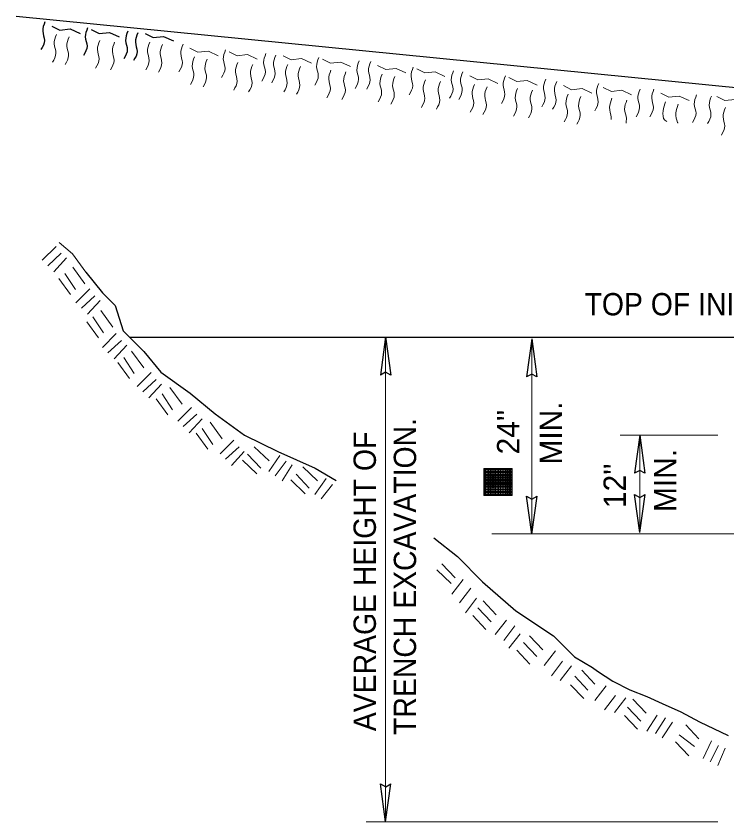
# Model space of a CAD drawing. Extents: x -23 to 389, y -283 to 18.
# Drawn here: x 165.27 to 200.25, y -79.92 to -40.23 of the extents above; entities that cross this region are included whole.
import ezdxf

# ---------------------------------------------------------------- set-up
doc = ezdxf.new("R2010")
doc.units = 0
doc.header["$LTSCALE"] = 0.62
doc.layers.add('1', color=7, linetype='Continuous', lineweight=13)

msp = doc.modelspace()

# ---------------------------------------------------------------- linework, layer by layer
at = {"layer": '1', "lineweight": 25}
for p, q in [((165.2656, -40.2308), (268.0735, -50.4443)), ((168.9533, -40.8891), (169.35, -41.0876)), ((169.35, -41.0876), (169.8601, -41.0309)), ((169.8601, -41.0309), (170.3418, -41.2577)), ((170.8738, -56.0448), (255.6697, -56.0448)), ((170.8738, -56.0448), (171.9131, -56.0448)), ((173.8473, -56.0448), (177.6963, -56.0448)), ((183.4497, -56.0356), (183.1923, -57.9088)), ((183.4497, -56.0356), (183.7071, -57.9088)), ((190.6428, -56.131), (190.3854, -58.0042)), ((190.6428, -56.131), (190.9003, -58.0042)), ((195.9593, -60.8758), (195.7019, -62.7491)), ((195.9593, -60.8758), (196.2168, -62.7491)), ((190.6447, -65.7529), (190.3873, -63.8797)), ((190.6447, -65.7529), (190.9021, -63.8797)), ((195.9612, -65.6672), (195.7038, -63.7938)), ((195.9612, -65.6672), (196.2186, -63.7938)), ((183.4515, -79.9185), (183.1941, -78.0452)), ((183.4515, -79.9185), (183.7089, -78.0452))]:
    msp.add_line(p, q, dxfattribs=at)
at = {"layer": '1'}
for p, q in [((175.7469, -41.9832), (176.1436, -42.1817)), ((176.1436, -42.1817), (176.6537, -42.125)), ((176.6537, -42.125), (177.1354, -42.3519)), ((180.3375, -42.3519), (180.7342, -42.5503)), ((180.7342, -42.5503), (181.2443, -42.4937)), ((181.2443, -42.4937), (181.726, -42.7206)), ((184.9848, -42.834), (185.3813, -43.0324)), ((185.3813, -43.0324), (185.8915, -42.9758)), ((185.8915, -42.9758), (186.3732, -43.2027)), ((189.5187, -43.2594), (189.9153, -43.4578)), ((189.9153, -43.4578), (190.4254, -43.4012)), ((190.4254, -43.4012), (190.9072, -43.6281)), ((194.1659, -43.7415), (194.5625, -43.9399)), ((194.5625, -43.9399), (195.0727, -43.8833)), ((195.0727, -43.8833), (195.5543, -44.1102)), ((199.7482, -44.1952), (200.1448, -44.3936)), ((200.1448, -44.3936), (200.655, -44.3369)), ((166.5532, -52.2535), (167.2335, -51.5732)), ((166.8227, -52.5229), (167.4893, -51.9107)), ((167.1209, -52.8212), (167.7468, -52.1409)), ((168.0543, -52.5999), (168.6529, -53.4162)), ((167.3711, -53.1483), (167.9425, -53.9376)), ((167.6693, -52.9077), (168.1863, -53.6969)), ((168.2083, -54.3512), (168.8886, -53.671)), ((168.4778, -54.6207), (169.1444, -54.0083)), ((168.7761, -54.9189), (169.4018, -54.2387)), ((169.4304, -54.7361), (170.029, -55.5525)), ((169.0454, -55.0441), (169.5624, -55.8332)), ((168.7472, -55.2847), (169.3185, -56.0737)), ((169.5171, -56.5452), (170.1973, -55.8649)), ((169.7864, -56.8147), (170.4532, -56.2024)), ((183.4506, -79.9188), (183.4506, -56.0352)), ((190.6438, -65.7533), (190.6438, -56.1306)), ((170.0847, -57.113), (170.7106, -56.4326)), ((170.9508, -56.7377), (171.5493, -57.554)), ((170.5658, -57.0455), (171.0828, -57.8347)), ((170.2676, -57.2862), (170.8389, -58.0753)), ((171.2298, -58.4697), (171.9103, -57.7895)), ((171.4993, -58.7392), (172.166, -58.127)), ((171.7976, -59.0375), (172.4235, -58.3572)), ((172.8369, -58.5275), (173.4356, -59.3439)), ((172.1536, -59.076), (172.7249, -59.8652)), ((172.452, -58.8355), (172.9689, -59.6246)), ((173.2218, -60.1827), (173.9022, -59.5022)), ((173.4912, -60.4521), (174.1579, -59.8398)), ((173.7895, -60.7503), (174.4153, -60.07)), ((174.8097, -60.2308), (175.4082, -61.0471)), ((174.4247, -60.5387), (174.9416, -61.3278)), ((174.1263, -60.7793), (174.6978, -61.5683)), ((175.3003, -61.7897), (175.9806, -61.1094)), ((199.8093, -60.8754), (194.9979, -60.8754)), ((195.9603, -60.8754), (195.9603, -65.6675)), ((175.5697, -62.0591), (176.2364, -61.4468)), ((176.9843, -61.4432), (177.7154, -62.143)), ((175.8681, -62.3574), (176.4938, -61.677)), ((176.6571, -61.8089), (177.3031, -62.4961)), ((177.6964, -62.6557), (178.2481, -61.8677)), ((176.4069, -62.0976), (177.1065, -62.7753)), ((178.0139, -62.8771), (178.5643, -62.1582)), ((178.3603, -63.1176), (178.8583, -62.339)), ((179.3706, -62.4247), (180.1018, -63.1246)), ((188.2833, -62.5298), (189.6854, -62.5298)), ((188.2833, -62.5494), (189.6854, -62.5494)), ((188.2833, -62.5595), (189.6854, -62.5595)), ((188.2833, -62.642), (189.6854, -62.642)), ((188.2833, -62.6742), (189.6854, -62.6742)), ((188.2868, -62.5097), (188.2868, -63.8488)), ((188.3549, -62.5097), (188.3549, -63.8488)), ((188.3693, -62.5097), (188.3693, -63.8488)), ((188.4518, -62.5097), (188.4518, -63.8488)), ((188.5199, -62.5097), (188.5199, -63.8488)), ((188.5343, -62.5097), (188.5343, -63.8488)), ((188.6168, -62.5097), (188.6168, -63.8488)), ((188.6849, -62.5097), (188.6849, -63.8488)), ((188.6993, -62.5097), (188.6993, -63.8488)), ((188.7818, -62.5097), (188.7818, -63.8488)), ((188.8499, -62.5097), (188.8499, -63.8488)), ((188.8643, -62.5097), (188.8643, -63.8488)), ((188.9468, -62.5097), (188.9468, -63.8488)), ((189.0149, -62.5097), (189.0149, -63.8488)), ((189.0293, -62.5097), (189.0293, -63.8488)), ((189.1118, -62.5097), (189.1118, -63.8488)), ((189.1799, -62.5097), (189.1799, -63.8488)), ((189.1943, -62.5097), (189.1943, -63.8488)), ((189.2768, -62.5097), (189.2768, -63.8488)), ((189.3449, -62.5097), (189.3449, -63.8488)), ((189.3593, -62.5097), (189.3593, -63.8488)), ((189.3842, -62.5097), (189.3842, -63.8488)), ((189.4418, -62.5097), (189.4418, -63.8488)), ((189.5099, -62.5097), (189.5099, -63.8488)), ((189.5243, -62.5097), (189.5243, -63.8488)), ((189.5286, -62.5097), (189.5286, -63.8488)), ((189.6068, -62.5097), (189.6068, -63.8488)), ((189.6728, -62.5097), (189.6728, -63.8488)), ((189.6749, -62.5097), (189.6749, -63.8488)), ((178.7932, -63.0791), (179.493, -63.7569)), ((179.0434, -62.7905), (179.6895, -63.4777)), ((179.9672, -63.7912), (180.519, -63.003)), ((188.2833, -62.7144), (189.6854, -62.7144)), ((188.2833, -62.7245), (189.6854, -62.7245)), ((188.2833, -62.807), (189.6854, -62.807)), ((188.2833, -62.8185), (189.6854, -62.8185)), ((188.2833, -62.8794), (189.6854, -62.8794)), ((188.2833, -62.8895), (189.6854, -62.8895)), ((188.2833, -62.9628), (189.6854, -62.9628)), ((188.2833, -62.972), (189.6854, -62.972)), ((188.2833, -63.0444), (189.6854, -63.0444)), ((188.2833, -63.0545), (189.6854, -63.0545)), ((180.2848, -64.0126), (180.835, -63.2938)), ((188.2833, -63.1072), (189.6854, -63.1072)), ((188.2833, -63.137), (189.6854, -63.137)), ((188.2833, -63.2094), (189.6854, -63.2094)), ((188.2833, -63.2195), (189.6854, -63.2195)), ((188.2833, -63.2516), (189.6854, -63.2516)), ((188.2833, -63.302), (189.6854, -63.302)), ((188.2833, -63.3744), (189.6854, -63.3744)), ((188.2833, -63.3845), (189.6854, -63.3845)), ((188.2833, -63.3959), (189.6854, -63.3959)), ((188.2833, -63.467), (189.6854, -63.467)), ((188.2833, -63.5394), (189.6854, -63.5394)), ((188.2833, -63.5403), (189.6854, -63.5403)), ((188.2833, -63.5495), (189.6854, -63.5495)), ((188.2833, -63.632), (189.6854, -63.632)), ((188.2833, -63.6846), (189.6854, -63.6846)), ((188.2833, -63.7044), (189.6854, -63.7044)), ((188.2833, -63.7145), (189.6854, -63.7145)), ((188.2833, -63.797), (189.6854, -63.797)), ((188.2833, -63.8289), (189.6854, -63.8289)), ((212.2602, -65.731), (188.6819, -65.731)), ((186.2219, -67.2167), (186.8681, -67.9041)), ((185.9719, -67.5054), (186.6716, -68.1832)), ((186.7101, -68.7021), (187.2603, -67.9834)), ((187.0881, -69.1221), (187.6383, -68.4034)), ((187.3822, -69.6262), (187.9323, -68.9075)), ((188.2447, -69.0362), (188.8908, -69.7235)), ((187.9926, -69.3722), (188.6388, -70.0595)), ((187.7406, -69.7502), (188.3868, -70.4376)), ((188.8427, -70.6947), (189.3931, -69.9762)), ((189.2628, -70.9888), (189.8132, -70.2702)), ((189.5148, -71.3669), (190.0652, -70.6483)), ((190.5384, -70.7491), (191.1845, -71.4363)), ((190.2444, -71.0851), (190.8904, -71.7724)), ((189.9083, -71.4632), (190.5544, -72.1506)), ((191.2572, -72.2103), (191.8075, -71.4918)), ((191.6108, -72.7209), (192.161, -72.0024)), ((192.0428, -72.9566), (192.5931, -72.2381)), ((193.1015, -72.4462), (193.7476, -73.1336)), ((192.7655, -72.7402), (193.4116, -73.4276)), ((192.5555, -73.1603), (193.2016, -73.8477)), ((193.7565, -73.9429), (194.3068, -73.2244)), ((194.2186, -74.4049), (194.7688, -73.6864)), ((194.7227, -74.5309), (195.2729, -73.8125)), ((195.6219, -73.8744), (196.268, -74.5617)), ((195.3637, -74.2702), (196.0098, -74.9576)), ((195.2019, -74.6726), (195.848, -75.3599)), ((196.3108, -75.4449), (196.809, -74.6664)), ((196.7308, -75.571), (197.229, -74.7925)), ((197.0668, -75.781), (197.5651, -75.0025)), ((198.2263, -75.1346), (198.8723, -75.8219)), ((197.9041, -75.6367), (198.6597, -76.2012)), ((197.7222, -75.9747), (198.3683, -76.662)), ((199.078, -76.801), (199.4847, -75.9294)), ((199.4244, -76.9647), (199.8414, -76.1616)), ((199.8093, -77.1377), (200.1648, -76.2848)), ((199.8093, -79.9188), (182.4883, -79.9188))]:
    msp.add_line(p, q, dxfattribs=at)
at = {"layer": '1', "lineweight": 25}
for points in [[(167.0264, -40.719), (167.4231, -40.9174), (167.9332, -40.8607), (168.4149, -41.0877)], [(171.617, -41.0877), (172.0136, -41.2861), (172.5238, -41.2294), (173.0054, -41.4563)], [(168.6894, -52.8405), (169.5171, -53.8604), (170.1328, -54.4764), (170.537, -55.7272), (171.557, -56.7472), (172.3846, -57.7673), (173.828, -58.8067), (175.0597, -59.8266), (176.5032, -60.8659), (178.1391, -61.6742), (179.9864, -62.5018), (181.0211, -63.0997)], [(183.7071, -57.9088), (183.447, -57.7639), (183.1923, -57.9088)], [(190.9003, -58.0042), (190.6402, -57.8593), (190.3854, -58.0042)], [(196.2168, -62.7491), (195.9567, -62.6042), (195.7019, -62.7491)], [(190.3873, -63.8797), (190.6473, -64.0246), (190.9021, -63.8797)], [(195.7038, -63.7938), (195.9638, -63.9387), (196.2186, -63.7938)], [(185.8294, -65.9212), (186.9918, -66.851), (188.2236, -68.102), (189.8594, -69.5262), (191.707, -70.7579), (192.7463, -71.7972), (193.6316, -72.3168), (193.8818, -72.4901), (194.6323, -72.9904), (195.4791, -73.4138), (196.3068, -73.7411), (197.0573, -74.0875), (197.9811, -74.4915), (198.9048, -74.9919), (200.3098, -75.6656)], [(183.1941, -78.0452), (183.4542, -78.1901), (183.7089, -78.0452)]]:
    msp.add_lwpolyline(points, dxfattribs=at)
at = {"layer": '1'}
for points in [[(173.82, -41.8131), (174.2167, -42.0116), (174.7268, -41.9549), (175.2085, -42.1817)], [(178.4106, -42.1817), (178.8073, -42.3802), (179.3173, -42.3236), (179.7991, -42.5505)], [(183.0578, -42.6638), (183.4544, -42.8623), (183.9646, -42.8057), (184.4463, -43.0325)], [(187.5918, -43.1743), (187.9883, -43.3728), (188.4985, -43.3162), (188.9802, -43.543)], [(192.2107, -43.6565), (192.6073, -43.855), (193.1174, -43.7983), (193.5991, -44.0252)], [(196.9996, -44.0252), (197.3963, -44.2237), (197.9063, -44.167), (198.3881, -44.3939)], [(168.6894, -52.8405), (168.0351, -51.9358), (167.3807, -51.3777)], [(188.9095, -63.0622), (189.0827, -63.0622), (189.0827, -63.2873), (188.9268, -63.2873), (188.9268, -63.0622)]]:
    msp.add_lwpolyline(points, dxfattribs=at)
for points in [[(188.2833, -63.8488), (189.6854, -63.8488), (189.6854, -62.5097), (188.2833, -62.5097)], [(188.338, -63.8242), (188.338, -62.5078), (189.5851, -62.5078), (189.5851, -63.8242)], [(188.5458, -62.6984), (189.3598, -62.6984), (189.3598, -63.6337), (188.5458, -63.6337)], [(188.7363, -62.8889), (189.2041, -62.8716), (189.1867, -63.4432), (188.7363, -63.4604)]]:
    msp.add_lwpolyline(points, close=True, dxfattribs=at)
at = {"layer": '1', "lineweight": 25}
for points in [[(166.6863, -40.5204), (166.573, -40.9742), (166.658, -41.4279), (166.4879, -41.8817)], [(168.7832, -40.8039), (168.6699, -41.2577), (168.7548, -41.7114), (168.5848, -42.1652)], [(170.7668, -40.9741), (170.6535, -41.4278), (170.7384, -41.8816), (170.5684, -42.3353)], [(171.2486, -41.0592), (171.1353, -41.513), (171.2203, -41.9667), (171.0502, -42.4205)]]:
    msp.add_spline(points, degree=3, dxfattribs=at)
at = {"layer": '1'}
for points in [[(167.2531, -41.1443), (167.1398, -41.5981), (167.2248, -42.0518), (167.0548, -42.5056)], [(167.8764, -41.2577), (167.7632, -41.7114), (167.8481, -42.1652), (167.6781, -42.6189)], [(169.3783, -41.4278), (169.265, -41.8816), (169.35, -42.3353), (169.1799, -42.7891)], [(170.115, -41.5129), (170.0018, -41.9667), (170.0867, -42.4204), (169.9167, -42.8742)], [(171.8437, -41.513), (171.7303, -41.9667), (171.8153, -42.4205), (171.6453, -42.8742)], [(172.467, -41.6263), (172.3537, -42.0801), (172.4387, -42.5338), (172.2687, -42.9876)], [(173.4799, -41.6146), (173.3666, -42.0683), (173.4516, -42.5221), (173.2816, -42.9758)], [(175.5768, -41.8981), (175.4635, -42.3518), (175.5485, -42.8056), (175.3784, -43.2593)], [(177.5603, -42.0682), (177.4471, -42.5219), (177.5321, -42.9757), (177.362, -43.4294)], [(174.0467, -42.2384), (173.9334, -42.6922), (174.0183, -43.1459), (173.8483, -43.5997)], [(174.67, -42.3518), (174.5568, -42.8056), (174.6417, -43.2593), (174.4717, -43.7131)], [(178.0422, -42.1533), (177.9288, -42.6071), (178.0138, -43.0608), (177.8438, -43.5146)], [(180.1673, -42.2667), (180.0541, -42.7205), (180.1391, -43.1742), (179.969, -43.628)], [(182.1509, -42.4369), (182.0377, -42.8907), (182.1226, -43.3444), (181.9526, -43.7982)], [(182.7178, -42.4653), (182.6044, -42.9191), (182.6894, -43.3728), (182.5193, -43.8266)], [(176.1719, -42.5219), (176.0586, -42.9757), (176.1436, -43.4294), (175.9735, -43.8832)], [(176.9086, -42.607), (176.7953, -43.0607), (176.8803, -43.5145), (176.7103, -43.9682)], [(178.6373, -42.6071), (178.524, -43.0608), (178.6089, -43.5146), (178.4389, -43.9683)], [(179.2606, -42.7205), (179.1473, -43.1742), (179.2323, -43.628), (179.0623, -44.0817)], [(184.8146, -42.7488), (184.7013, -43.2026), (184.7863, -43.6563), (184.6163, -44.1101)], [(180.7625, -42.8907), (180.6492, -43.3444), (180.7342, -43.7982), (180.5641, -44.2519)], [(181.4992, -42.9757), (181.3859, -43.4294), (181.4708, -43.8832), (181.3008, -44.3369)], [(183.2845, -43.0892), (183.1712, -43.5429), (183.2562, -43.9967), (183.0862, -44.4504)], [(183.9078, -43.2026), (183.7945, -43.6563), (183.8795, -44.1101), (183.7095, -44.5638)], [(186.7982, -42.919), (186.6848, -43.3727), (186.7698, -43.8265), (186.5998, -44.2802)], [(187.2517, -42.9758), (187.1383, -43.4296), (187.2233, -43.8833), (187.0533, -44.3371)], [(189.3485, -43.1742), (189.2353, -43.628), (189.3202, -44.0817), (189.1502, -44.5355)], [(185.4097, -43.3727), (185.2964, -43.8265), (185.3813, -44.2802), (185.2113, -44.734)], [(186.1464, -43.4577), (186.0331, -43.9115), (186.1181, -44.3652), (185.9481, -44.819)], [(187.8184, -43.5997), (187.7051, -44.0534), (187.7901, -44.5072), (187.6201, -44.9609)], [(191.3321, -43.3444), (191.2188, -43.7982), (191.3038, -44.2519), (191.1338, -44.7057)], [(191.8706, -43.458), (191.7573, -43.9117), (191.8423, -44.3655), (191.6722, -44.8192)], [(193.9391, -43.5429), (193.8258, -43.9967), (193.9108, -44.4504), (193.7408, -44.9042)], [(188.4418, -43.7131), (188.3284, -44.1668), (188.4134, -44.6206), (188.2434, -45.0743)], [(189.9436, -43.7982), (189.8303, -44.2519), (189.9153, -44.7057), (189.7453, -45.1594)], [(190.6803, -43.8832), (190.5671, -44.3369), (190.652, -44.7907), (190.482, -45.2444)], [(195.9793, -43.8265), (195.866, -44.2802), (195.951, -44.734), (195.7809, -45.1877)], [(196.6595, -43.8267), (196.5462, -44.2804), (196.6312, -44.7342), (196.4611, -45.1879)], [(192.4373, -44.0818), (192.324, -44.5356), (192.409, -44.9893), (192.2389, -45.4431)], [(193.0607, -44.1952), (192.9473, -44.649), (193.0323, -45.1027), (192.8623, -45.5565)], [(194.5908, -44.2802), (194.4776, -44.734), (194.5484, -45.2162), (194.5484, -45.3296)], [(195.3276, -44.3652), (195.2143, -44.819), (195.2993, -45.2727), (195.2852, -45.4997)], [(197.2263, -44.4505), (197.113, -44.9042), (197.1979, -45.358), (197.297, -45.4147)], [(198.7563, -44.1102), (198.6431, -44.5639), (198.728, -45.0177), (198.558, -45.4714)], [(199.4931, -44.1669), (199.3798, -44.6207), (199.4648, -45.0744), (199.2948, -45.5282)], [(197.8496, -44.5639), (197.7363, -45.0177), (197.8213, -45.4714), (197.8355, -45.4997)], [(200.1732, -44.7338), (200.0598, -45.1876), (200.1448, -45.6413), (199.9748, -46.0951)]]:
    msp.add_spline(points, degree=3, dxfattribs=at)

# ---------------------------------------------------------------- texts
at = {"layer": '1', "width": 0.95}
msp.add_text('TOP OF INITIAL EMBANKMENT.', height=1.1, dxfattribs=at).set_placement((193.2417, -54.9707))
at = {"layer": '1'}
for s, p in [('MIN.', (192.1388, -62.3196)), ("24''", (190.0328, -61.8164)), ('MIN.', (197.7642, -64.6539)), ("12''", (195.2765, -64.4609))]:
    msp.add_text(s, height=1.1, rotation=90, dxfattribs=at).set_placement(p)
at = {"layer": '1', "width": 0.95}
for s, p in [('TRENCH EXCAVATION.', (184.9523, -75.6342)), ('AVERAGE HEIGHT OF', (182.9729, -75.45))]:
    msp.add_text(s, height=1.1, rotation=90, dxfattribs=at).set_placement(p)

doc.saveas('drawing.dxf')
